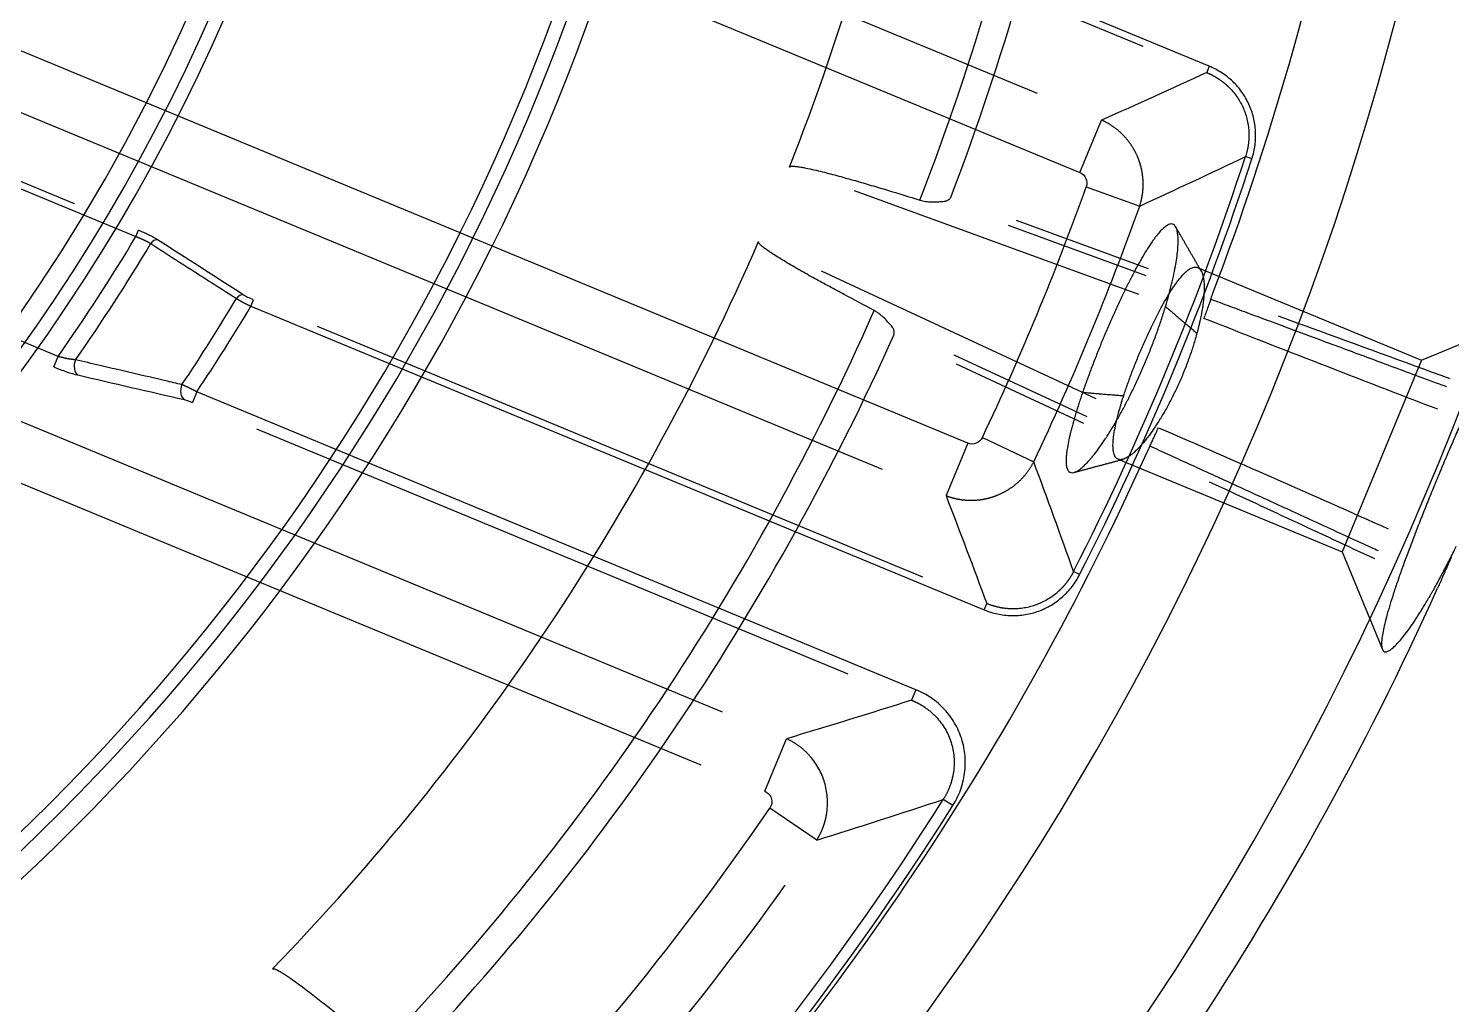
# Model space of a CAD drawing. Header units: millimetres. Extents: x 18 to 755, y 19 to 576.
# Drawn here: x 228.3 to 290, y 176.3 to 218.6 of the extents above; entities that cross this region are included whole.
import ezdxf

# ---------------------------------------------------------------- set-up
doc = ezdxf.new("R2010")
doc.units = ezdxf.units.MM
doc.layers.add('1', color=7, linetype='Continuous', true_color=0xffffff)

msp = doc.modelspace()

# ---------------------------------------------------------------- linework, layer by layer
at = {"layer": '1', "color": 7, "lineweight": -3}
for p, q in [((272.059, 215.778), (217.794, 238.256)), ((214.08, 237.13), (273.888, 212.355)), ((279.5, 216.964), (247.72, 230.128)), ((250.379, 228.707), (276.615, 217.839)), ((269.029, 200.626), (209.221, 225.4)), ((211.051, 221.978), (265.316, 199.499)), ((230.315, 211.004), (212.001, 218.59)), ((211.888, 218.317), (232.974, 209.583)), ((279.5, 216.964), (279.387, 216.691)), ((273.888, 212.355), (274.83, 214.63)), ((281.347, 212.956), (281.066, 213.047)), ((229.598, 204.387), (211.468, 211.897)), ((274.163, 211.735), (276.482, 210.907)), ((276.443, 207.066), (264.115, 211.563)), ((232.974, 209.583), (233.087, 209.856)), ((270.774, 210.076), (276.746, 207.897)), ((271.128, 210.287), (276.854, 208.197)), ((262.681, 208.1), (274.578, 202.563)), ((278.991, 208.243), (288.695, 204.224)), ((258.401, 188.961), (214.761, 207.038)), ((237.959, 206.563), (238.072, 206.836)), ((279.672, 207.169), (279.672, 207.169)), ((237.959, 206.563), (269.739, 193.399)), ((211.047, 205.912), (257.459, 186.686)), ((267.08, 194.82), (240.844, 205.688)), ((288.695, 204.224), (292.922, 205.975)), ((229.41, 203.932), (229.598, 204.387)), ((274.204, 201.761), (268.44, 204.443)), ((288.695, 204.224), (285.251, 195.909)), ((274.068, 201.472), (268.542, 204.044)), ((235.612, 202.85), (235.424, 202.395)), ((266.785, 189.937), (235.612, 202.85)), ((238.195, 201.247), (263.825, 190.631)), ((269.029, 200.626), (268.087, 198.351)), ((269.663, 200.87), (271.888, 199.816)), ((275.547, 199.929), (285.251, 195.909)), ((276.788, 200.206), (276.788, 200.206)), ((285.251, 195.909), (287.001, 191.682)), ((273.878, 194.927), (273.615, 195.061)), ((269.739, 193.399), (269.852, 193.672)), ((266.785, 189.937), (266.596, 189.483)), ((260.231, 185.538), (261.173, 187.813)), ((268.382, 184.915), (267.965, 185.177)), ((262.482, 183.417), (260.449, 184.805))]:
    msp.add_line(p, q, dxfattribs=at)
for radius, start, end in [(136.863, 270, 90), (129, 270, 90), (95.586, 270, 90), (94.686, 270, 90), (94.086, 270, 90), (80.914, 270, 38.78955), (80.314, 270, 38.78955), (79.414, 232.3649, 38.78955), (106, 338.44369, 359.05631), (111.791, 338.82797, 358.67203), (113, 339.14807, 358.35193), (125.094, 339.22625, 358.27375), (124.456, 333.01317, 341.98497), (124.752, 333.01317, 341.98497), (118.347, 334.65116, 340.34698), (120.809, 334.65116, 340.34698), (81.836, 324.81913, 329.15814), (82.543, 325.03886, 329.19178), (106, 315.94369, 336.55631), (86.957, 326.19952, 329.11044), (87.664, 326.26289, 329.13427), (111.791, 316.32797, 336.17203), (113, 316.64807, 335.85193), (125.094, 316.72625, 335.77375), (139, 316.79924, 335.70076), (124.427, 302.23044, 327.76956), (124.92, 302.23044, 327.76956), (118.347, 304.32387, 325.67613), (120.809, 304.32387, 324.54213)]:
    msp.add_arc((162.711, 251.538), radius, start, end, dxfattribs=at)
for centre, major_axis, ratio, start_param, end_param in [((233.797, 209.169), (0.162, 0.253), 0.706921, 0.248047, 1.593699), ((237.516, 206.786), (0.162, 0.253), 0.706939, 0.248054, 1.592545), ((230.648, 204.036), (0.113, 0.487), 0.680219, 1.304161, 2.902421), ((235.264, 202.966), (0.113, 0.487), 0.68293, 1.317125, 2.901578)]:
    msp.add_ellipse(centre, major_axis=major_axis, ratio=ratio, start_param=start_param, end_param=end_param, dxfattribs=at)
for points, degree in [([(279.387, 216.691), (277.882, 215.997), (276.364, 215.31), (274.83, 214.63)], 3), ([(276.482, 210.907), (278.025, 211.614), (279.553, 212.328), (281.066, 213.047)], 3), ([(279.149, 208.088), (278.593, 209.046), (278.038, 210.011)], 2), ([(237.629, 207.059), (236.389, 207.853), (235.15, 208.648), (233.91, 209.442)], 3), ([(238.072, 206.836), (237.901, 206.907), (237.739, 206.988), (237.629, 207.059)], 3), ([(277.601, 206.548), (278.963, 205.394)], 1), ([(289.404, 202.093), (286.018, 203.393), (282.636, 204.705), (279.261, 206.037)], 3), ([(230.459, 203.581), (232.001, 203.223), (233.539, 202.867), (235.076, 202.512)], 3), ([(235.076, 202.512), (235.173, 202.489), (235.298, 202.447), (235.424, 202.395)], 3), ([(274.009, 202.829), (275.788, 202.683)], 1), ([(277.298, 201.297), (280.626, 199.853), (283.945, 198.39), (287.259, 196.914)], 3), ([(273.623, 199.353), (274.7, 199.643), (275.769, 199.927)], 2), ([(273.615, 195.061), (273.054, 196.64), (272.479, 198.224), (271.888, 199.816)], 3), ([(286.677, 195.605), (284.287, 196.717), (281.898, 197.829), (279.508, 198.94)], 3), ([(268.087, 198.351), (268.691, 196.786), (269.278, 195.226), (269.852, 193.672)], 3), ([(266.596, 189.483), (264.812, 188.915), (263.005, 188.358), (261.173, 187.813)], 3), ([(262.482, 183.417), (264.335, 183.993), (266.162, 184.581), (267.965, 185.177)], 3)]:
    msp.add_open_spline(points, degree=degree, dxfattribs=at)
for points, knots in [([(279.387, 216.691), (279.395, 216.687), (279.41, 216.681), (279.434, 216.671), (279.457, 216.661), (279.481, 216.65), (279.504, 216.64), (279.527, 216.629), (279.55, 216.618), (279.573, 216.607), (279.595, 216.596), (279.618, 216.584), (279.64, 216.573), (279.662, 216.561), (279.684, 216.549), (279.706, 216.537), (279.727, 216.525), (279.749, 216.513), (279.77, 216.5), (279.791, 216.488), (279.812, 216.475), (279.833, 216.462), (279.854, 216.449), (279.874, 216.436), (279.894, 216.423), (279.915, 216.41), (279.935, 216.396), (279.954, 216.383), (279.974, 216.369), (279.993, 216.355), (280.012, 216.341), (280.032, 216.327), (280.05, 216.313), (280.069, 216.299), (280.087, 216.285), (280.106, 216.271), (280.124, 216.256), (280.142, 216.242), (280.16, 216.227), (280.177, 216.212), (280.194, 216.198), (280.212, 216.183), (280.228, 216.168), (280.245, 216.153), (280.262, 216.138), (280.278, 216.123), (280.294, 216.108), (280.373, 216.034), (280.506, 215.894), (280.678, 215.676), (280.827, 215.445), (280.953, 215.203), (281.055, 214.95), (281.134, 214.686), (281.188, 214.414), (281.208, 214.213), (281.214, 214.087), (281.215, 214.039), (281.216, 213.989), (281.215, 213.94), (281.214, 213.889), (281.212, 213.839), (281.209, 213.788), (281.206, 213.736), (281.201, 213.684), (281.195, 213.632), (281.189, 213.58), (281.181, 213.527), (281.172, 213.474), (281.163, 213.421), (281.152, 213.368), (281.14, 213.315), (281.127, 213.261), (281.114, 213.208), (281.099, 213.154), (281.083, 213.101), (281.071, 213.065), (281.066, 213.047)], [0, 0, 0, 0, 0.005809, 0.011607, 0.017393, 0.023167, 0.028928, 0.034677, 0.040413, 0.046136, 0.051845, 0.05754, 0.06322, 0.068886, 0.074536, 0.080171, 0.085791, 0.091394, 0.096981, 0.102551, 0.108104, 0.11364, 0.119158, 0.124658, 0.130139, 0.135602, 0.141046, 0.146471, 0.151876, 0.157261, 0.162626, 0.167971, 0.173295, 0.178598, 0.183879, 0.189139, 0.194378, 0.199594, 0.204787, 0.209959, 0.215107, 0.220232, 0.225334, 0.230412, 0.235466, 0.240496, 0.245502, 0.250483, 0.313708, 0.376574, 0.438826, 0.500224, 0.561607, 0.623859, 0.686739, 0.749991, 0.760912, 0.77195, 0.783101, 0.794364, 0.805735, 0.817213, 0.828793, 0.840475, 0.852253, 0.864126, 0.876089, 0.888141, 0.900278, 0.912495, 0.924791, 0.93716, 0.949601, 0.962109, 0.974681, 0.987312, 1, 1, 1, 1]), ([(281.347, 212.956), (281.41, 213.15), (281.454, 213.347), (281.507, 213.746), (281.515, 213.95), (281.493, 214.355), (281.463, 214.554), (281.366, 214.945), (281.298, 215.139), (281.129, 215.507), (281.028, 215.681), (280.794, 216.01), (280.659, 216.165), (280.367, 216.443), (280.21, 216.569), (279.87, 216.79), (279.688, 216.885), (279.5, 216.964)], [0, 0, 0, 0, 0.125, 0.125, 0.25, 0.25, 0.375, 0.375, 0.5, 0.5, 0.625, 0.625, 0.75, 0.75, 0.875, 0.875, 1, 1, 1, 1]), ([(276.482, 210.907), (276.485, 210.915), (276.491, 210.933), (276.499, 210.959), (276.507, 210.985), (276.515, 211.012), (276.522, 211.038), (276.529, 211.065), (276.537, 211.091), (276.543, 211.118), (276.55, 211.144), (276.556, 211.171), (276.562, 211.198), (276.568, 211.225), (276.574, 211.252), (276.579, 211.279), (276.584, 211.306), (276.589, 211.333), (276.594, 211.36), (276.598, 211.387), (276.602, 211.414), (276.606, 211.441), (276.609, 211.469), (276.613, 211.496), (276.616, 211.523), (276.619, 211.55), (276.621, 211.578), (276.624, 211.605), (276.626, 211.632), (276.627, 211.659), (276.629, 211.686), (276.63, 211.714), (276.631, 211.741), (276.632, 211.768), (276.633, 211.795), (276.633, 211.822), (276.633, 211.849), (276.633, 211.876), (276.633, 211.903), (276.632, 211.93), (276.632, 211.957), (276.63, 211.984), (276.629, 212.011), (276.628, 212.037), (276.626, 212.064), (276.624, 212.091), (276.622, 212.117), (276.619, 212.144), (276.616, 212.17), (276.614, 212.196), (276.61, 212.222), (276.607, 212.249), (276.604, 212.275), (276.6, 212.3), (276.596, 212.326), (276.592, 212.352), (276.587, 212.378), (276.583, 212.403), (276.578, 212.429), (276.573, 212.454), (276.568, 212.479), (276.562, 212.504), (276.557, 212.529), (276.551, 212.554), (276.545, 212.579), (276.539, 212.603), (276.532, 212.628), (276.526, 212.652), (276.519, 212.676), (276.512, 212.7), (276.505, 212.724), (276.498, 212.748), (276.49, 212.772), (276.483, 212.795), (276.475, 212.818), (276.467, 212.842), (276.459, 212.865), (276.451, 212.888), (276.443, 212.91), (276.434, 212.933), (276.426, 212.955), (276.417, 212.978), (276.408, 213), (276.399, 213.022), (276.39, 213.043), (276.38, 213.065), (276.368, 213.093), (276.353, 213.126), (276.334, 213.166), (276.315, 213.205), (276.295, 213.245), (276.274, 213.285), (276.253, 213.324), (276.231, 213.364), (276.208, 213.403), (276.184, 213.442), (276.16, 213.482), (276.134, 213.521), (276.108, 213.56), (276.082, 213.598), (276.054, 213.637), (276.026, 213.675), (275.997, 213.713), (275.968, 213.751), (275.937, 213.788), (275.906, 213.825), (275.875, 213.862), (275.842, 213.899), (275.809, 213.935), (275.775, 213.97), (275.74, 214.006), (275.705, 214.04), (275.669, 214.075), (275.632, 214.108), (275.595, 214.142), (275.557, 214.174), (275.518, 214.207), (275.479, 214.238), (275.439, 214.269), (275.399, 214.299), (275.358, 214.329), (275.317, 214.358), (275.275, 214.387), (275.232, 214.414), (275.189, 214.441), (275.146, 214.467), (275.102, 214.493), (275.058, 214.518), (275.013, 214.542), (274.968, 214.565), (274.922, 214.588), (274.877, 214.609), (274.846, 214.623), (274.83, 214.63)], [0, 0, 0, 0, 0.006177, 0.012357, 0.018539, 0.024722, 0.030908, 0.037094, 0.043281, 0.049469, 0.055656, 0.061844, 0.068031, 0.074216, 0.080401, 0.086583, 0.092764, 0.098942, 0.105117, 0.11129, 0.117458, 0.123623, 0.129783, 0.135939, 0.14209, 0.148236, 0.154376, 0.16051, 0.166637, 0.172758, 0.178872, 0.184979, 0.191077, 0.197168, 0.20325, 0.209323, 0.215387, 0.221442, 0.227486, 0.233521, 0.239545, 0.245559, 0.251561, 0.257552, 0.263531, 0.269498, 0.275452, 0.281394, 0.287323, 0.293238, 0.29914, 0.305028, 0.310901, 0.31676, 0.322604, 0.328434, 0.334247, 0.340045, 0.345828, 0.351593, 0.357343, 0.363076, 0.368791, 0.37449, 0.38017, 0.385833, 0.391478, 0.397105, 0.402714, 0.408303, 0.413874, 0.419425, 0.424957, 0.430469, 0.435962, 0.441434, 0.446887, 0.452318, 0.457729, 0.46312, 0.468489, 0.473837, 0.479163, 0.484468, 0.489751, 0.495013, 0.500252, 0.509941, 0.519704, 0.529542, 0.539452, 0.549434, 0.559485, 0.569606, 0.579795, 0.59005, 0.60037, 0.610753, 0.621198, 0.631704, 0.642269, 0.652891, 0.663569, 0.6743, 0.685083, 0.695917, 0.706799, 0.717728, 0.728702, 0.739718, 0.750775, 0.76187, 0.773003, 0.784169, 0.795369, 0.806598, 0.817856, 0.82914, 0.840447, 0.851777, 0.863125, 0.874491, 0.885872, 0.897265, 0.908669, 0.92008, 0.931498, 0.942919, 0.954342, 0.965763, 0.977182, 0.988595, 1, 1, 1, 1]), ([(261.297, 212.592), (261.298, 212.595), (261.3, 212.598), (261.305, 212.604), (261.308, 212.607), (261.315, 212.611), (261.318, 212.613), (261.325, 212.617), (261.329, 212.618), (261.34, 212.622), (261.347, 212.624), (261.362, 212.627), (261.37, 212.628), (261.393, 212.631), (261.408, 212.632), (261.439, 212.633), (261.454, 212.633), (261.5, 212.632), (261.53, 212.629), (261.591, 212.624), (261.622, 212.62), (261.713, 212.608), (261.773, 212.599), (261.894, 212.577), (261.954, 212.566), (262.134, 212.53), (262.253, 212.503), (262.491, 212.448), (262.61, 212.419), (262.966, 212.33), (263.202, 212.268), (263.674, 212.139), (263.91, 212.074), (264.38, 211.939), (264.615, 211.871), (265.085, 211.733), (265.319, 211.663), (266.021, 211.451), (266.489, 211.307), (266.956, 211.162)], [0, 0, 0, 0, 0.001953, 0.001953, 0.003906, 0.003906, 0.005859, 0.005859, 0.007812, 0.007812, 0.011719, 0.011719, 0.015625, 0.015625, 0.023437, 0.023437, 0.03125, 0.03125, 0.046875, 0.046875, 0.0625, 0.0625, 0.09375, 0.09375, 0.125, 0.125, 0.1875, 0.1875, 0.25, 0.25, 0.375, 0.375, 0.5, 0.5, 0.625, 0.625, 0.75, 0.75, 1, 1, 1, 1]), ([(273.888, 212.355), (274.005, 212.307), (274.1, 212.215), (274.201, 211.987), (274.206, 211.854), (274.163, 211.735)], [0, 0, 0, 0, 0.5, 0.5, 1, 1, 1, 1]), ([(266.956, 211.162), (267.04, 211.136), (267.124, 211.119), (267.292, 211.096), (267.376, 211.091), (267.502, 211.088), (267.544, 211.088), (267.628, 211.089), (267.67, 211.09), (267.794, 211.095), (267.875, 211.099), (267.955, 211.105)], [0, 0, 0, 0, 0.25, 0.25, 0.5, 0.5, 0.625, 0.625, 0.75, 0.75, 1, 1, 1, 1]), ([(267.955, 211.105), (267.991, 211.107), (268.026, 211.112), (268.077, 211.124), (268.093, 211.129), (268.127, 211.14), (268.143, 211.147), (268.175, 211.164), (268.191, 211.173), (268.213, 211.189), (268.221, 211.194), (268.235, 211.207), (268.242, 211.213), (268.261, 211.233), (268.273, 211.247), (268.289, 211.271), (268.294, 211.28), (268.302, 211.297), (268.306, 211.306), (268.31, 211.315)], [0, 0, 0, 0, 0.25, 0.25, 0.375, 0.375, 0.5, 0.5, 0.625, 0.625, 0.6875, 0.6875, 0.75, 0.75, 0.875, 0.875, 0.9375, 0.9375, 1, 1, 1, 1]), ([(233.91, 209.442), (233.808, 209.508), (233.682, 209.578), (233.401, 209.719), (233.246, 209.79), (233.087, 209.856)], [0, 0, 0, 0, 0.5, 0.5, 1, 1, 1, 1]), ([(277.601, 206.548), (277.652, 206.718), (277.699, 206.883), (277.787, 207.205), (277.828, 207.361), (277.901, 207.665), (277.935, 207.813), (277.972, 207.991), (277.979, 208.027), (277.993, 208.097), (278, 208.132), (278.02, 208.235), (278.032, 208.303), (278.066, 208.499), (278.085, 208.623), (278.115, 208.859), (278.127, 208.97), (278.139, 209.127), (278.142, 209.178), (278.146, 209.276), (278.148, 209.323), (278.149, 209.459), (278.146, 209.541), (278.133, 209.69), (278.124, 209.757), (278.097, 209.874), (278.081, 209.925), (278.051, 209.989), (278.04, 210.008), (278.017, 210.042), (278.004, 210.057), (277.965, 210.095), (277.935, 210.112), (277.87, 210.129), (277.835, 210.129), (277.777, 210.116), (277.747, 210.107), (277.715, 210.092), (277.694, 210.081), (277.683, 210.075), (277.627, 210.043), (277.58, 210.008), (277.481, 209.923), (277.429, 209.872), (277.321, 209.753), (277.264, 209.686), (277.19, 209.591), (277.175, 209.572), (277.144, 209.531), (277.129, 209.511), (277.082, 209.448), (277.051, 209.404), (276.956, 209.267), (276.891, 209.168), (276.757, 208.957), (276.689, 208.845), (276.583, 208.665), (276.53, 208.573), (276.476, 208.477), (276.439, 208.411), (276.421, 208.378), (276.329, 208.211), (276.255, 208.072), (276.105, 207.785), (276.029, 207.637), (275.877, 207.331), (275.8, 207.172), (275.703, 206.969), (275.683, 206.928), (275.644, 206.845), (275.625, 206.803), (275.566, 206.678), (275.527, 206.594), (275.411, 206.34), (275.334, 206.168), (275.181, 205.821), (275.105, 205.646), (274.992, 205.38), (274.954, 205.291), (274.898, 205.156), (274.879, 205.111), (274.842, 205.021), (274.823, 204.976), (274.731, 204.751), (274.659, 204.573), (274.519, 204.217), (274.451, 204.041), (274.318, 203.689), (274.253, 203.515), (274.174, 203.298), (274.159, 203.255), (274.128, 203.169), (274.082, 203.04), (274.038, 202.913), (274.009, 202.829)], [0, 0, 0, 0, 0.03125, 0.03125, 0.0625, 0.0625, 0.09375, 0.09375, 0.101563, 0.101563, 0.109375, 0.109375, 0.125, 0.125, 0.15625, 0.15625, 0.1875, 0.1875, 0.203125, 0.203125, 0.21875, 0.21875, 0.25, 0.25, 0.28125, 0.28125, 0.3125, 0.3125, 0.328125, 0.328125, 0.34375, 0.34375, 0.375, 0.375, 0.40625, 0.40625, 0.421875, 0.429688, 0.429688, 0.4375, 0.4375, 0.46875, 0.46875, 0.5, 0.5, 0.53125, 0.53125, 0.539063, 0.539063, 0.546875, 0.546875, 0.5625, 0.5625, 0.59375, 0.59375, 0.625, 0.625, 0.640625, 0.648438, 0.648438, 0.65625, 0.65625, 0.6875, 0.6875, 0.71875, 0.71875, 0.75, 0.75, 0.757813, 0.757813, 0.765625, 0.765625, 0.78125, 0.78125, 0.8125, 0.8125, 0.84375, 0.84375, 0.859375, 0.859375, 0.867188, 0.867188, 0.875, 0.875, 0.90625, 0.90625, 0.9375, 0.9375, 0.96875, 0.96875, 0.976563, 0.976563, 0.984375, 1, 1, 1, 1]), ([(232.974, 209.583), (232.979, 209.581), (232.989, 209.577), (233.003, 209.572), (233.018, 209.567), (233.032, 209.561), (233.046, 209.556), (233.061, 209.55), (233.075, 209.544), (233.089, 209.539), (233.103, 209.533), (233.117, 209.527), (233.131, 209.522), (233.145, 209.516), (233.159, 209.51), (233.173, 209.505), (233.186, 209.499), (233.2, 209.493), (233.213, 209.487), (233.227, 209.481), (233.24, 209.475), (233.253, 209.47), (233.266, 209.464), (233.279, 209.458), (233.292, 209.452), (233.305, 209.446), (233.317, 209.44), (233.33, 209.434), (233.342, 209.428), (233.355, 209.422), (233.367, 209.416), (233.379, 209.41), (233.391, 209.405), (233.402, 209.399), (233.414, 209.393), (233.425, 209.387), (233.437, 209.381), (233.448, 209.375), (233.459, 209.369), (233.47, 209.363), (233.481, 209.358), (233.491, 209.352), (233.502, 209.346), (233.512, 209.34), (233.522, 209.334), (233.532, 209.329), (233.542, 209.323), (233.552, 209.317), (233.561, 209.311), (233.571, 209.306), (233.58, 209.3), (233.589, 209.294), (233.598, 209.289), (233.607, 209.283), (233.612, 209.279), (233.615, 209.278)], [0, 0, 0, 0, 0.019721, 0.039404, 0.05905, 0.078658, 0.09823, 0.117765, 0.137263, 0.156725, 0.176152, 0.195542, 0.214898, 0.234218, 0.253504, 0.272755, 0.291972, 0.311155, 0.330305, 0.349421, 0.368504, 0.387555, 0.406574, 0.42556, 0.444515, 0.463438, 0.48233, 0.501191, 0.520022, 0.538823, 0.557593, 0.576334, 0.595047, 0.61373, 0.632384, 0.651011, 0.669609, 0.68818, 0.706724, 0.72524, 0.743731, 0.762195, 0.780633, 0.799046, 0.817433, 0.835796, 0.854134, 0.872448, 0.890738, 0.909005, 0.927249, 0.94547, 0.963668, 0.981845, 1, 1, 1, 1]), ([(233.615, 209.278), (233.734, 209.201), (233.853, 209.125), (234.449, 208.743), (234.925, 208.438), (236.046, 207.72), (236.69, 207.308), (237.334, 206.895)], [0, 0, 0, 0, 0.096089, 0.096089, 0.480447, 0.480447, 1, 1, 1, 1]), ([(264.973, 206.375), (264.54, 206.602), (264.108, 206.832), (263.461, 207.179), (263.246, 207.295), (262.816, 207.529), (262.602, 207.647), (262.174, 207.885), (261.961, 208.005), (261.536, 208.248), (261.325, 208.371), (261.01, 208.559), (260.906, 208.623), (260.698, 208.753), (260.595, 208.818), (260.442, 208.92), (260.392, 208.954), (260.291, 209.025), (260.242, 209.061), (260.169, 209.117), (260.145, 209.136), (260.098, 209.175), (260.075, 209.195), (260.042, 209.226), (260.031, 209.237), (260.01, 209.259), (260, 209.271), (259.986, 209.289), (259.981, 209.295), (259.973, 209.308), (259.969, 209.314), (259.964, 209.325), (259.963, 209.328), (259.96, 209.336), (259.959, 209.339), (259.958, 209.347), (259.958, 209.351), (259.958, 209.358), (259.959, 209.362), (259.961, 209.366)], [0, 0, 0, 0, 0.25, 0.25, 0.375, 0.375, 0.5, 0.5, 0.625, 0.625, 0.75, 0.75, 0.8125, 0.8125, 0.875, 0.875, 0.90625, 0.90625, 0.9375, 0.9375, 0.953125, 0.953125, 0.96875, 0.96875, 0.976563, 0.976563, 0.984375, 0.984375, 0.988281, 0.988281, 0.992188, 0.992188, 0.994141, 0.994141, 0.996094, 0.996094, 0.998047, 0.998047, 1, 1, 1, 1]), ([(275.788, 202.683), (275.842, 202.848), (275.899, 203.016), (276.019, 203.356), (276.082, 203.528), (276.165, 203.747), (276.182, 203.791), (276.216, 203.878), (276.233, 203.922), (276.285, 204.054), (276.319, 204.141), (276.425, 204.402), (276.497, 204.576), (276.608, 204.834), (276.646, 204.92), (276.703, 205.049), (276.722, 205.092), (276.76, 205.177), (276.78, 205.22), (276.876, 205.431), (276.953, 205.596), (277.108, 205.916), (277.186, 206.072), (277.284, 206.26), (277.303, 206.298), (277.343, 206.372), (277.362, 206.409), (277.421, 206.518), (277.46, 206.59), (277.576, 206.797), (277.652, 206.927), (277.801, 207.173), (277.875, 207.288), (277.966, 207.423), (277.984, 207.449), (278.02, 207.501), (278.074, 207.576), (278.126, 207.646), (278.229, 207.778), (278.295, 207.856), (278.391, 207.959), (278.423, 207.99), (278.469, 208.034), (278.484, 208.048), (278.515, 208.075), (278.53, 208.088), (278.604, 208.148), (278.66, 208.186), (278.765, 208.239), (278.815, 208.255), (278.885, 208.263), (278.907, 208.263), (278.94, 208.259), (278.95, 208.257), (278.971, 208.251), (278.981, 208.248), (278.991, 208.243)], [0, 0, 0, 0, 0.0625, 0.0625, 0.125, 0.125, 0.140625, 0.140625, 0.15625, 0.15625, 0.1875, 0.1875, 0.25, 0.25, 0.28125, 0.28125, 0.296875, 0.296875, 0.3125, 0.3125, 0.375, 0.375, 0.4375, 0.4375, 0.453125, 0.453125, 0.46875, 0.46875, 0.5, 0.5, 0.5625, 0.5625, 0.625, 0.625, 0.640625, 0.640625, 0.65625, 0.6875, 0.6875, 0.75, 0.75, 0.78125, 0.78125, 0.796875, 0.796875, 0.8125, 0.8125, 0.875, 0.875, 0.9375, 0.9375, 0.96875, 0.96875, 0.984375, 0.984375, 1, 1, 1, 1]), ([(278.991, 208.243), (279.037, 208.224), (279.078, 208.191), (279.148, 208.097), (279.178, 208.036), (279.208, 207.942), (279.217, 207.913), (279.224, 207.881), (279.229, 207.86), (279.232, 207.849), (279.243, 207.794), (279.251, 207.746), (279.269, 207.595), (279.276, 207.483), (279.276, 207.296), (279.274, 207.231), (279.269, 207.129), (279.267, 207.094), (279.262, 207.023), (279.26, 206.986), (279.243, 206.802), (279.224, 206.646), (279.172, 206.316), (279.14, 206.143), (279.091, 205.916), (279.081, 205.87), (279.059, 205.777), (279.048, 205.73), (279.014, 205.588), (278.989, 205.492), (278.963, 205.394)], [0, 0, 0, 0, 0.125, 0.125, 0.25, 0.25, 0.28125, 0.296875, 0.296875, 0.3125, 0.3125, 0.375, 0.375, 0.5, 0.5, 0.5625, 0.5625, 0.59375, 0.59375, 0.625, 0.625, 0.75, 0.75, 0.875, 0.875, 0.90625, 0.90625, 0.9375, 0.9375, 1, 1, 1, 1]), ([(237.334, 206.895), (237.337, 206.893), (237.344, 206.889), (237.354, 206.883), (237.364, 206.876), (237.375, 206.87), (237.385, 206.864), (237.396, 206.857), (237.407, 206.851), (237.418, 206.844), (237.43, 206.837), (237.442, 206.83), (237.453, 206.824), (237.465, 206.817), (237.478, 206.81), (237.49, 206.803), (237.502, 206.796), (237.515, 206.789), (237.528, 206.782), (237.541, 206.774), (237.554, 206.767), (237.568, 206.76), (237.581, 206.753), (237.595, 206.745), (237.609, 206.738), (237.623, 206.731), (237.637, 206.723), (237.651, 206.716), (237.665, 206.708), (237.68, 206.701), (237.694, 206.693), (237.709, 206.686), (237.724, 206.678), (237.739, 206.67), (237.754, 206.663), (237.77, 206.655), (237.785, 206.647), (237.8, 206.64), (237.816, 206.632), (237.831, 206.624), (237.847, 206.617), (237.863, 206.609), (237.879, 206.601), (237.895, 206.594), (237.911, 206.586), (237.927, 206.579), (237.943, 206.571), (237.954, 206.566), (237.959, 206.563)], [0, 0, 0, 0, 0.020771, 0.041583, 0.062437, 0.083331, 0.104266, 0.125243, 0.146262, 0.167322, 0.188424, 0.209568, 0.230755, 0.251983, 0.273255, 0.294568, 0.315925, 0.337325, 0.358768, 0.380254, 0.401783, 0.423356, 0.444973, 0.466633, 0.488338, 0.510086, 0.531879, 0.553716, 0.575598, 0.597525, 0.619496, 0.641512, 0.663574, 0.68568, 0.707832, 0.73003, 0.752273, 0.774562, 0.796897, 0.819278, 0.841705, 0.864179, 0.886699, 0.909265, 0.931879, 0.954539, 0.977246, 1, 1, 1, 1]), ([(279.565, 206.869), (279.546, 206.816), (279.525, 206.757), (279.478, 206.629), (279.453, 206.56), (279.4, 206.415), (279.373, 206.34), (279.317, 206.189), (279.289, 206.112), (279.261, 206.037)], [0, 0, 0, 0, 0.25, 0.25, 0.5, 0.5, 0.75, 0.75, 1, 1, 1, 1]), ([(279.565, 206.869), (279.568, 206.879), (279.572, 206.889), (279.579, 206.911), (279.583, 206.922), (279.596, 206.957), (279.604, 206.981), (279.618, 207.019), (279.623, 207.032), (279.633, 207.059), (279.637, 207.073), (279.652, 207.114), (279.662, 207.141), (279.672, 207.169)], [0, 0, 0, 0, 0.125, 0.125, 0.25, 0.25, 0.5, 0.5, 0.625, 0.625, 0.75, 0.75, 1, 1, 1, 1]), ([(279.565, 206.869), (279.837, 206.768), (280.393, 206.561), (281.241, 206.245), (282.121, 205.918), (283.031, 205.58), (283.972, 205.23), (284.943, 204.869), (285.946, 204.498), (286.979, 204.115), (288.043, 203.72), (288.982, 203.373), (289.565, 203.157), (289.784, 203.076)], [0, 0, 0, 0, 0.080058, 0.163122, 0.249192, 0.338269, 0.430351, 0.52544, 0.623534, 0.724635, 0.828742, 0.935855, 1, 1, 1, 1]), ([(265.72, 205.709), (265.667, 205.769), (265.613, 205.83), (265.502, 205.95), (265.445, 206.01), (265.324, 206.125), (265.261, 206.181), (265.175, 206.247), (265.158, 206.259), (265.123, 206.284), (265.105, 206.297), (265.05, 206.332), (265.012, 206.355), (264.973, 206.375)], [0, 0, 0, 0, 0.25, 0.25, 0.5, 0.5, 0.75, 0.75, 0.8125, 0.8125, 0.875, 0.875, 1, 1, 1, 1]), ([(274.009, 202.829), (273.951, 202.662), (273.897, 202.499), (273.795, 202.183), (273.747, 202.029), (273.657, 201.731), (273.605, 201.55), (273.558, 201.377), (273.54, 201.308), (273.531, 201.274), (273.505, 201.173), (273.488, 201.107), (273.442, 200.916), (273.415, 200.794), (273.369, 200.565), (273.35, 200.457), (273.327, 200.305), (273.321, 200.256), (273.312, 200.184), (273.31, 200.161), (273.305, 200.115), (273.295, 200.003), (273.292, 199.904), (273.294, 199.76), (273.299, 199.696), (273.318, 199.584), (273.332, 199.535), (273.354, 199.484), (273.359, 199.475), (273.368, 199.456), (273.384, 199.43), (273.402, 199.409), (273.44, 199.373), (273.47, 199.357), (273.536, 199.342), (273.573, 199.342), (273.635, 199.355), (273.656, 199.362), (273.69, 199.375), (273.701, 199.379), (273.724, 199.39), (273.736, 199.396), (273.796, 199.428), (273.848, 199.461), (273.956, 199.543), (274.014, 199.592), (274.134, 199.707), (274.198, 199.772), (274.281, 199.863), (274.297, 199.882), (274.331, 199.92), (274.349, 199.94), (274.4, 200.001), (274.505, 200.128), (274.614, 200.27), (274.764, 200.473), (274.84, 200.582), (274.957, 200.755), (275.017, 200.845), (275.077, 200.938), (275.117, 201.001), (275.138, 201.034), (275.239, 201.196), (275.321, 201.33), (275.485, 201.61), (275.568, 201.755), (275.733, 202.054), (275.816, 202.209), (275.92, 202.409), (275.941, 202.45), (275.983, 202.531), (276.004, 202.572), (276.066, 202.696), (276.107, 202.779), (276.23, 203.03), (276.31, 203.199), (276.469, 203.543), (276.547, 203.717), (276.662, 203.982), (276.7, 204.071), (276.756, 204.206), (276.775, 204.251), (276.812, 204.341), (276.831, 204.386), (276.922, 204.611), (276.993, 204.79), (277.129, 205.147), (277.194, 205.324), (277.32, 205.678), (277.38, 205.854), (277.466, 206.118), (277.494, 206.205), (277.549, 206.377), (277.575, 206.463), (277.601, 206.548)], [0, 0, 0, 0, 0.03125, 0.03125, 0.0625, 0.0625, 0.09375, 0.101563, 0.101563, 0.109375, 0.109375, 0.125, 0.125, 0.15625, 0.15625, 0.1875, 0.1875, 0.203125, 0.203125, 0.210938, 0.210938, 0.21875, 0.25, 0.25, 0.28125, 0.28125, 0.3125, 0.3125, 0.320313, 0.320313, 0.328125, 0.34375, 0.34375, 0.375, 0.375, 0.40625, 0.40625, 0.421875, 0.421875, 0.429688, 0.429688, 0.4375, 0.4375, 0.46875, 0.46875, 0.5, 0.5, 0.53125, 0.53125, 0.539063, 0.539063, 0.546875, 0.546875, 0.5625, 0.59375, 0.59375, 0.625, 0.625, 0.640625, 0.648438, 0.648438, 0.65625, 0.65625, 0.6875, 0.6875, 0.71875, 0.71875, 0.75, 0.75, 0.757813, 0.757813, 0.765625, 0.765625, 0.78125, 0.78125, 0.8125, 0.8125, 0.84375, 0.84375, 0.859375, 0.859375, 0.867188, 0.867188, 0.875, 0.875, 0.90625, 0.90625, 0.9375, 0.9375, 0.96875, 0.96875, 0.984375, 0.984375, 1, 1, 1, 1]), ([(282.491, 206.141), (282.96, 205.97), (283.429, 205.799), (285.905, 204.895), (287.912, 204.163), (289.918, 203.431)], [0, 0, 0, 0, 0.189502, 0.189502, 1, 1, 1, 1]), ([(265.822, 205.31), (265.83, 205.327), (265.836, 205.345), (265.842, 205.373), (265.844, 205.383), (265.846, 205.401), (265.847, 205.42), (265.846, 205.439), (265.844, 205.457), (265.843, 205.466), (265.839, 205.493), (265.834, 205.511), (265.823, 205.545), (265.817, 205.561), (265.801, 205.593), (265.793, 205.609), (265.765, 205.654), (265.744, 205.682), (265.72, 205.709)], [0, 0, 0, 0, 0.125, 0.125, 0.1875, 0.1875, 0.25, 0.3125, 0.3125, 0.375, 0.375, 0.5, 0.5, 0.625, 0.625, 0.75, 0.75, 1, 1, 1, 1]), ([(292.922, 205.975), (292.886, 205.96), (292.847, 205.936), (292.763, 205.868), (292.674, 205.781), (292.572, 205.656), (292.491, 205.549), (292.464, 205.51), (292.421, 205.449), (292.406, 205.428), (292.377, 205.385), (292.362, 205.363), (292.287, 205.249), (292.162, 205.05), (291.96, 204.701), (291.816, 204.435), (291.704, 204.223), (291.666, 204.15), (291.608, 204.038), (291.588, 204), (291.549, 203.923), (291.529, 203.884), (291.429, 203.687), (291.267, 203.359), (291.099, 203.007), (290.928, 202.643), (290.84, 202.455), (290.707, 202.163), (290.662, 202.065), (290.594, 201.914), (290.571, 201.864), (290.526, 201.763), (290.503, 201.712), (290.389, 201.457), (290.206, 201.043), (290.022, 200.618), (289.836, 200.187), (289.744, 199.968), (289.627, 199.692), (289.604, 199.636), (289.557, 199.525), (289.487, 199.358), (289.418, 199.192), (289.28, 198.86), (289.099, 198.418), (288.922, 197.979), (288.791, 197.651), (288.747, 197.542), (288.683, 197.379), (288.661, 197.324), (288.619, 197.215), (288.597, 197.161), (288.492, 196.891), (288.41, 196.68), (288.251, 196.265), (288.098, 195.858), (287.954, 195.466), (287.868, 195.227), (287.851, 195.179), (287.817, 195.085), (287.8, 195.037), (287.751, 194.898), (287.719, 194.806), (287.626, 194.537), (287.509, 194.191), (287.406, 193.871), (287.335, 193.642), (287.301, 193.529), (287.27, 193.42), (287.249, 193.349), (287.239, 193.313), (287.189, 193.139), (287.154, 193.008), (287.093, 192.763), (287.041, 192.534), (287.006, 192.339), (286.987, 192.205), (286.981, 192.162), (286.975, 192.101), (286.973, 192.081), (286.97, 192.043), (286.969, 192.024), (286.964, 191.934), (286.966, 191.808), (286.987, 191.718), (287.001, 191.682)], [0, 0, 0, 0, 0.03125, 0.03125, 0.0625, 0.09375, 0.09375, 0.109375, 0.109375, 0.117187, 0.117187, 0.125, 0.125, 0.15625, 0.1875, 0.21875, 0.21875, 0.234375, 0.234375, 0.242187, 0.242187, 0.25, 0.25, 0.28125, 0.3125, 0.3125, 0.34375, 0.34375, 0.359375, 0.359375, 0.367187, 0.367187, 0.375, 0.375, 0.40625, 0.4375, 0.4375, 0.46875, 0.46875, 0.476562, 0.476562, 0.484375, 0.5, 0.5, 0.53125, 0.5625, 0.5625, 0.578125, 0.578125, 0.585937, 0.585937, 0.59375, 0.59375, 0.625, 0.625, 0.65625, 0.6875, 0.6875, 0.695312, 0.695312, 0.703125, 0.703125, 0.71875, 0.71875, 0.75, 0.78125, 0.78125, 0.796875, 0.804687, 0.804687, 0.8125, 0.8125, 0.84375, 0.84375, 0.875, 0.90625, 0.90625, 0.921875, 0.921875, 0.929687, 0.929687, 0.9375, 0.9375, 0.96875, 1, 1, 1, 1]), ([(278.963, 205.394), (278.917, 205.226), (278.868, 205.055), (278.759, 204.709), (278.701, 204.534), (278.622, 204.313), (278.606, 204.268), (278.574, 204.179), (278.524, 204.047), (278.473, 203.915), (278.368, 203.652), (278.295, 203.478), (278.181, 203.219), (278.142, 203.133), (278.083, 203.005), (278.063, 202.962), (278.022, 202.877), (278.002, 202.835), (277.9, 202.626), (277.817, 202.464), (277.648, 202.149), (277.562, 201.997), (277.454, 201.813), (277.432, 201.776), (277.388, 201.704), (277.366, 201.668), (277.301, 201.562), (277.257, 201.494), (277.127, 201.294), (277.041, 201.169), (276.913, 200.992), (276.871, 200.935), (276.808, 200.853), (276.787, 200.826), (276.745, 200.772), (276.724, 200.746), (276.62, 200.619), (276.539, 200.527), (276.384, 200.361), (276.308, 200.287), (276.199, 200.19), (276.164, 200.16), (276.111, 200.119), (276.094, 200.106), (276.06, 200.081), (276.043, 200.069), (275.961, 200.013), (275.899, 199.978), (275.784, 199.929), (275.73, 199.915), (275.669, 199.909), (275.657, 199.909), (275.633, 199.909), (275.622, 199.91), (275.588, 199.915), (275.567, 199.92), (275.547, 199.929)], [0, 0, 0, 0, 0.0625, 0.0625, 0.125, 0.125, 0.140625, 0.140625, 0.15625, 0.1875, 0.1875, 0.25, 0.25, 0.28125, 0.28125, 0.296875, 0.296875, 0.3125, 0.3125, 0.375, 0.375, 0.4375, 0.4375, 0.453125, 0.453125, 0.46875, 0.46875, 0.5, 0.5, 0.5625, 0.5625, 0.59375, 0.59375, 0.609375, 0.609375, 0.625, 0.625, 0.6875, 0.6875, 0.75, 0.75, 0.78125, 0.78125, 0.796875, 0.796875, 0.8125, 0.8125, 0.875, 0.875, 0.9375, 0.9375, 0.953125, 0.953125, 0.96875, 0.96875, 1, 1, 1, 1]), ([(230.358, 204.239), (230.354, 204.239), (230.345, 204.24), (230.331, 204.241), (230.317, 204.242), (230.304, 204.243), (230.289, 204.245), (230.275, 204.246), (230.261, 204.248), (230.247, 204.25), (230.232, 204.251), (230.217, 204.253), (230.202, 204.255), (230.188, 204.257), (230.172, 204.259), (230.157, 204.262), (230.142, 204.264), (230.127, 204.266), (230.111, 204.269), (230.095, 204.271), (230.08, 204.274), (230.064, 204.277), (230.048, 204.28), (230.032, 204.282), (230.016, 204.285), (229.995, 204.289), (229.97, 204.294), (229.939, 204.3), (229.909, 204.307), (229.878, 204.313), (229.847, 204.32), (229.816, 204.328), (229.785, 204.336), (229.754, 204.344), (229.723, 204.352), (229.692, 204.36), (229.66, 204.369), (229.629, 204.378), (229.609, 204.384), (229.598, 204.387)], [0, 0, 0, 0, 0.020849, 0.041697, 0.062546, 0.083393, 0.104241, 0.125088, 0.145935, 0.166781, 0.187627, 0.208473, 0.229318, 0.250163, 0.271007, 0.291851, 0.312695, 0.333538, 0.354381, 0.375223, 0.396065, 0.416907, 0.437748, 0.458588, 0.479428, 0.500268, 0.538954, 0.577595, 0.616191, 0.654744, 0.693255, 0.731726, 0.770158, 0.808552, 0.846909, 0.885232, 0.92352, 0.961776, 1, 1, 1, 1]), ([(234.97, 203.163), (234.733, 203.218), (234.496, 203.273), (233.31, 203.549), (232.36, 203.771), (231.059, 204.075), (230.709, 204.157), (230.358, 204.239)], [0, 0, 0, 0, 0.154458, 0.154458, 0.772291, 0.772291, 1, 1, 1, 1]), ([(229.41, 203.932), (229.599, 203.854), (229.787, 203.783), (230.146, 203.663), (230.313, 203.615), (230.459, 203.581)], [0, 0, 0, 0, 0.5, 0.5, 1, 1, 1, 1]), ([(235.612, 202.85), (235.608, 202.853), (235.599, 202.857), (235.586, 202.864), (235.572, 202.872), (235.558, 202.879), (235.543, 202.887), (235.528, 202.894), (235.513, 202.902), (235.497, 202.911), (235.481, 202.919), (235.464, 202.927), (235.447, 202.936), (235.43, 202.945), (235.412, 202.954), (235.394, 202.963), (235.376, 202.972), (235.357, 202.981), (235.338, 202.991), (235.319, 203), (235.299, 203.01), (235.28, 203.02), (235.26, 203.029), (235.24, 203.039), (235.219, 203.049), (235.199, 203.059), (235.178, 203.069), (235.157, 203.079), (235.136, 203.089), (235.115, 203.098), (235.094, 203.108), (235.074, 203.118), (235.053, 203.127), (235.032, 203.136), (235.011, 203.145), (234.991, 203.154), (234.977, 203.16), (234.97, 203.163)], [0, 0, 0, 0, 0.018474, 0.037541, 0.057202, 0.077456, 0.098304, 0.119747, 0.141783, 0.164413, 0.187637, 0.211455, 0.235867, 0.260873, 0.286473, 0.312667, 0.339456, 0.366838, 0.394815, 0.423385, 0.45255, 0.482309, 0.512663, 0.54361, 0.575152, 0.607288, 0.640018, 0.673342, 0.70726, 0.741773, 0.77688, 0.812581, 0.848876, 0.885766, 0.92325, 0.961328, 1, 1, 1, 1]), ([(275.547, 199.929), (275.501, 199.948), (275.463, 199.98), (275.399, 200.071), (275.375, 200.129), (275.353, 200.219), (275.349, 200.237), (275.343, 200.267), (275.342, 200.277), (275.338, 200.297), (275.337, 200.308), (275.33, 200.361), (275.327, 200.406), (275.322, 200.551), (275.326, 200.659), (275.343, 200.839), (275.35, 200.902), (275.364, 201), (275.369, 201.034), (275.38, 201.103), (275.385, 201.138), (275.417, 201.316), (275.449, 201.467), (275.525, 201.786), (275.569, 201.954), (275.632, 202.175), (275.645, 202.22), (275.672, 202.311), (275.686, 202.356), (275.728, 202.495), (275.758, 202.588), (275.788, 202.683)], [0, 0, 0, 0, 0.125, 0.125, 0.25, 0.25, 0.28125, 0.28125, 0.296875, 0.296875, 0.3125, 0.3125, 0.375, 0.375, 0.5, 0.5, 0.5625, 0.5625, 0.59375, 0.59375, 0.625, 0.625, 0.75, 0.75, 0.875, 0.875, 0.90625, 0.90625, 0.9375, 0.9375, 1, 1, 1, 1]), ([(276.924, 200.495), (276.949, 200.547), (276.976, 200.605), (277.033, 200.728), (277.064, 200.794), (277.128, 200.932), (277.161, 201.003), (277.229, 201.149), (277.263, 201.223), (277.298, 201.297)], [0, 0, 0, 0, 0.25, 0.25, 0.5, 0.5, 0.75, 0.75, 1, 1, 1, 1]), ([(269.663, 200.87), (269.609, 200.756), (269.512, 200.665), (269.279, 200.576), (269.146, 200.578), (269.029, 200.626)], [0, 0, 0, 0, 0.5, 0.5, 1, 1, 1, 1]), ([(276.924, 200.495), (276.92, 200.485), (276.915, 200.476), (276.905, 200.455), (276.9, 200.444), (276.884, 200.411), (276.873, 200.387), (276.856, 200.351), (276.85, 200.338), (276.838, 200.313), (276.832, 200.299), (276.813, 200.26), (276.801, 200.233), (276.788, 200.206)], [0, 0, 0, 0, 0.125, 0.125, 0.25, 0.25, 0.5, 0.5, 0.625, 0.625, 0.75, 0.75, 1, 1, 1, 1]), ([(286.832, 195.951), (286.622, 196.047), (286.058, 196.307), (285.151, 196.724), (284.121, 197.197), (283.12, 197.657), (282.148, 198.103), (281.205, 198.535), (280.292, 198.953), (279.409, 199.358), (278.555, 199.749), (277.73, 200.127), (277.19, 200.374), (276.924, 200.495)], [0, 0, 0, 0, 0.063697, 0.170721, 0.274768, 0.375839, 0.473933, 0.569052, 0.661194, 0.75036, 0.83655, 0.919763, 1, 1, 1, 1]), ([(268.087, 198.351), (268.096, 198.348), (268.113, 198.341), (268.139, 198.332), (268.164, 198.323), (268.19, 198.314), (268.216, 198.305), (268.242, 198.296), (268.269, 198.288), (268.295, 198.28), (268.321, 198.272), (268.348, 198.264), (268.374, 198.257), (268.401, 198.25), (268.427, 198.243), (268.454, 198.236), (268.481, 198.23), (268.508, 198.223), (268.534, 198.218), (268.561, 198.212), (268.588, 198.206), (268.615, 198.201), (268.642, 198.196), (268.669, 198.192), (268.696, 198.187), (268.723, 198.183), (268.75, 198.179), (268.777, 198.175), (268.804, 198.172), (268.832, 198.169), (268.859, 198.166), (268.886, 198.163), (268.913, 198.161), (268.94, 198.158), (268.967, 198.156), (268.994, 198.155), (269.021, 198.153), (269.048, 198.152), (269.075, 198.151), (269.102, 198.15), (269.129, 198.15), (269.156, 198.15), (269.182, 198.15), (269.209, 198.15), (269.236, 198.15), (269.263, 198.151), (269.289, 198.152), (269.316, 198.153), (269.342, 198.154), (269.369, 198.156), (269.395, 198.158), (269.421, 198.16), (269.447, 198.162), (269.473, 198.164), (269.499, 198.167), (269.525, 198.17), (269.551, 198.173), (269.577, 198.177), (269.602, 198.18), (269.628, 198.184), (269.653, 198.188), (269.679, 198.192), (269.704, 198.196), (269.729, 198.201), (269.754, 198.206), (269.779, 198.211), (269.803, 198.216), (269.828, 198.221), (269.853, 198.227), (269.877, 198.232), (269.901, 198.238), (269.925, 198.244), (269.949, 198.25), (269.973, 198.257), (269.997, 198.263), (270.02, 198.27), (270.044, 198.277), (270.067, 198.284), (270.09, 198.291), (270.113, 198.299), (270.136, 198.306), (270.159, 198.314), (270.181, 198.321), (270.204, 198.329), (270.226, 198.338), (270.248, 198.346), (270.276, 198.356), (270.31, 198.37), (270.351, 198.387), (270.391, 198.404), (270.432, 198.422), (270.472, 198.441), (270.513, 198.46), (270.554, 198.48), (270.594, 198.501), (270.635, 198.523), (270.675, 198.545), (270.715, 198.569), (270.755, 198.593), (270.795, 198.617), (270.835, 198.643), (270.875, 198.669), (270.914, 198.696), (270.953, 198.724), (270.992, 198.752), (271.031, 198.781), (271.069, 198.811), (271.107, 198.842), (271.145, 198.873), (271.182, 198.905), (271.219, 198.938), (271.256, 198.972), (271.292, 199.006), (271.327, 199.041), (271.362, 199.077), (271.397, 199.113), (271.431, 199.15), (271.464, 199.187), (271.497, 199.226), (271.529, 199.264), (271.561, 199.304), (271.592, 199.344), (271.623, 199.384), (271.652, 199.425), (271.682, 199.467), (271.71, 199.509), (271.738, 199.551), (271.765, 199.595), (271.791, 199.638), (271.816, 199.682), (271.841, 199.726), (271.865, 199.771), (271.88, 199.801), (271.888, 199.816)], [0, 0, 0, 0, 0.006177, 0.012356, 0.018538, 0.024721, 0.030906, 0.037092, 0.043279, 0.049466, 0.055654, 0.061841, 0.068027, 0.074213, 0.080397, 0.086579, 0.09276, 0.098938, 0.105113, 0.111285, 0.117453, 0.123618, 0.129778, 0.135934, 0.142085, 0.14823, 0.15437, 0.160504, 0.166631, 0.172752, 0.178866, 0.184972, 0.191071, 0.197161, 0.203243, 0.209316, 0.21538, 0.221435, 0.22748, 0.233514, 0.239538, 0.245552, 0.251554, 0.257545, 0.263524, 0.269491, 0.275445, 0.281387, 0.287316, 0.293231, 0.299133, 0.305021, 0.310895, 0.316754, 0.322598, 0.328427, 0.334241, 0.340039, 0.345822, 0.351588, 0.357337, 0.36307, 0.368786, 0.374484, 0.380165, 0.385829, 0.391474, 0.397101, 0.402709, 0.408299, 0.41387, 0.419421, 0.424953, 0.430466, 0.435959, 0.441431, 0.446884, 0.452316, 0.457727, 0.463118, 0.468487, 0.473835, 0.479162, 0.484467, 0.489751, 0.495012, 0.500252, 0.50994, 0.519703, 0.52954, 0.53945, 0.549431, 0.559483, 0.569603, 0.579791, 0.590046, 0.600365, 0.610748, 0.621193, 0.631699, 0.642263, 0.652885, 0.663562, 0.674294, 0.685077, 0.695911, 0.706793, 0.717721, 0.728695, 0.739711, 0.750768, 0.761863, 0.772996, 0.784163, 0.795362, 0.806592, 0.81785, 0.829134, 0.840441, 0.851771, 0.86312, 0.874486, 0.885867, 0.89726, 0.908664, 0.920077, 0.931495, 0.942916, 0.954339, 0.965762, 0.97718, 0.988594, 1, 1, 1, 1]), ([(287.001, 191.682), (287.016, 191.648), (287.034, 191.622), (287.079, 191.588), (287.132, 191.571), (287.201, 191.587), (287.278, 191.621), (287.32, 191.646), (287.379, 191.688), (287.391, 191.697), (287.415, 191.716), (287.452, 191.746), (287.491, 191.781), (287.571, 191.857), (287.684, 191.974), (287.811, 192.123), (287.944, 192.288), (288.014, 192.379), (288.105, 192.503), (288.124, 192.528), (288.161, 192.58), (288.18, 192.606), (288.237, 192.687), (288.275, 192.742), (288.392, 192.913), (288.553, 193.155), (288.721, 193.425), (288.894, 193.709), (288.983, 193.858), (289.096, 194.053), (289.119, 194.093), (289.164, 194.173), (289.187, 194.213), (289.257, 194.336), (289.303, 194.419), (289.442, 194.671), (289.629, 195.018), (289.819, 195.385), (290.009, 195.762), (290.105, 195.956), (290.201, 196.155)], [0, 0, 0, 0, 0.0625, 0.0625, 0.125, 0.1875, 0.1875, 0.25, 0.25, 0.265625, 0.265625, 0.28125, 0.3125, 0.3125, 0.375, 0.4375, 0.4375, 0.5, 0.5, 0.515625, 0.515625, 0.53125, 0.53125, 0.5625, 0.5625, 0.625, 0.6875, 0.6875, 0.75, 0.75, 0.765625, 0.765625, 0.78125, 0.78125, 0.8125, 0.8125, 0.875, 0.9375, 0.9375, 1, 1, 1, 1]), ([(289.557, 194.696), (289.569, 194.721), (289.593, 194.776), (289.623, 194.842), (289.646, 194.894), (289.654, 194.913), (289.671, 194.951), (289.68, 194.97), (289.706, 195.03), (289.743, 195.113), (289.783, 195.203), (289.809, 195.261), (289.814, 195.273), (289.825, 195.296), (289.841, 195.332), (289.856, 195.368), (289.888, 195.441), (289.91, 195.49), (289.943, 195.565), (289.954, 195.59), (289.976, 195.64), (289.987, 195.666), (289.999, 195.691)], [0, 0, 0, 0, 0.125, 0.25, 0.25, 0.3125, 0.3125, 0.375, 0.375, 0.5, 0.625, 0.625, 0.65625, 0.65625, 0.6875, 0.75, 0.75, 0.875, 0.875, 0.9375, 0.9375, 1, 1, 1, 1]), ([(269.739, 193.399), (269.927, 193.321), (270.12, 193.261), (270.514, 193.178), (270.716, 193.154), (271.122, 193.144), (271.323, 193.159), (271.72, 193.224), (271.919, 193.277), (272.299, 193.417), (272.48, 193.504), (272.826, 193.712), (272.992, 193.834), (273.292, 194.103), (273.429, 194.25), (273.676, 194.572), (273.786, 194.745), (273.878, 194.927)], [0, 0, 0, 0, 0.125, 0.125, 0.25, 0.25, 0.375, 0.375, 0.5, 0.5, 0.625, 0.625, 0.75, 0.75, 0.875, 0.875, 1, 1, 1, 1]), ([(273.615, 195.061), (273.611, 195.053), (273.604, 195.038), (273.592, 195.016), (273.58, 194.993), (273.568, 194.971), (273.555, 194.948), (273.543, 194.926), (273.53, 194.904), (273.517, 194.882), (273.504, 194.861), (273.491, 194.839), (273.478, 194.818), (273.464, 194.797), (273.451, 194.776), (273.437, 194.755), (273.423, 194.735), (273.41, 194.714), (273.395, 194.694), (273.381, 194.674), (273.367, 194.654), (273.353, 194.634), (273.338, 194.614), (273.323, 194.595), (273.309, 194.576), (273.294, 194.557), (273.279, 194.538), (273.264, 194.519), (273.249, 194.501), (273.233, 194.483), (273.218, 194.465), (273.203, 194.447), (273.187, 194.429), (273.172, 194.412), (273.156, 194.394), (273.14, 194.377), (273.124, 194.36), (273.109, 194.344), (273.093, 194.327), (273.077, 194.311), (273.061, 194.295), (273.045, 194.279), (273.028, 194.263), (273.012, 194.247), (272.996, 194.232), (272.98, 194.217), (272.964, 194.202), (272.884, 194.13), (272.734, 194.007), (272.503, 193.853), (272.261, 193.723), (272.009, 193.616), (271.749, 193.534), (271.48, 193.476), (271.204, 193.444), (271.002, 193.439), (270.877, 193.443), (270.828, 193.446), (270.779, 193.449), (270.73, 193.453), (270.68, 193.458), (270.629, 193.464), (270.579, 193.471), (270.528, 193.479), (270.476, 193.488), (270.425, 193.497), (270.373, 193.508), (270.321, 193.52), (270.269, 193.533), (270.217, 193.546), (270.165, 193.561), (270.112, 193.577), (270.06, 193.594), (270.008, 193.612), (269.956, 193.631), (269.904, 193.651), (269.869, 193.665), (269.852, 193.672)], [0, 0, 0, 0, 0.00581, 0.011608, 0.017395, 0.02317, 0.028932, 0.034682, 0.040418, 0.046141, 0.051851, 0.057546, 0.063227, 0.068893, 0.074544, 0.080179, 0.085799, 0.091402, 0.096989, 0.102559, 0.108113, 0.113648, 0.119166, 0.124666, 0.130148, 0.13561, 0.141054, 0.146479, 0.151884, 0.157269, 0.162634, 0.167978, 0.173302, 0.178605, 0.183886, 0.189146, 0.194383, 0.199599, 0.204792, 0.209963, 0.215111, 0.220235, 0.225337, 0.230414, 0.235468, 0.240497, 0.245503, 0.250483, 0.313717, 0.376586, 0.438835, 0.500224, 0.561617, 0.623872, 0.686748, 0.749991, 0.760914, 0.771952, 0.783105, 0.794369, 0.805741, 0.817219, 0.828801, 0.840482, 0.852261, 0.864134, 0.876098, 0.88815, 0.900286, 0.912503, 0.924798, 0.937167, 0.949607, 0.962113, 0.974684, 0.987314, 1, 1, 1, 1]), ([(289.557, 194.696), (289.549, 194.678), (289.54, 194.657), (289.523, 194.619), (289.516, 194.605), (289.504, 194.576), (289.49, 194.546), (289.476, 194.514), (289.464, 194.489), (289.461, 194.48), (289.453, 194.463), (289.449, 194.455), (289.437, 194.429), (289.429, 194.411), (289.413, 194.375), (289.405, 194.357), (289.397, 194.339)], [0, 0, 0, 0, 0.25, 0.25, 0.375, 0.375, 0.5, 0.625, 0.625, 0.6875, 0.6875, 0.75, 0.75, 0.875, 0.875, 1, 1, 1, 1]), ([(266.596, 189.483), (266.606, 189.479), (266.623, 189.471), (266.65, 189.46), (266.677, 189.449), (266.703, 189.437), (266.729, 189.425), (266.755, 189.413), (266.78, 189.401), (266.805, 189.388), (266.83, 189.376), (266.854, 189.363), (266.879, 189.351), (266.903, 189.338), (266.926, 189.325), (266.949, 189.312), (266.973, 189.299), (266.995, 189.285), (267.018, 189.272), (267.04, 189.259), (267.062, 189.245), (267.083, 189.232), (267.104, 189.218), (267.125, 189.205), (267.146, 189.191), (267.205, 189.151), (267.301, 189.081), (267.428, 188.978), (267.547, 188.871), (267.698, 188.718), (267.872, 188.511), (268.053, 188.239), (268.199, 187.953), (268.312, 187.656), (268.391, 187.349), (268.436, 187.031), (268.446, 186.705), (268.423, 186.436), (268.387, 186.224), (268.352, 186.067), (268.308, 185.91), (268.267, 185.791), (268.237, 185.711), (268.22, 185.668), (268.202, 185.625), (268.183, 185.581), (268.163, 185.537), (268.142, 185.493), (268.12, 185.449), (268.097, 185.404), (268.072, 185.359), (268.047, 185.313), (268.021, 185.268), (267.994, 185.223), (267.975, 185.192), (267.965, 185.177)], [0, 0, 0, 0, 0.005659, 0.011286, 0.016878, 0.022437, 0.02796, 0.033448, 0.038899, 0.044313, 0.049689, 0.055026, 0.060325, 0.065584, 0.070802, 0.075979, 0.081115, 0.086208, 0.091258, 0.096265, 0.101228, 0.106146, 0.111019, 0.115846, 0.120626, 0.12536, 0.157659, 0.189335, 0.220311, 0.250518, 0.314126, 0.377185, 0.439354, 0.500319, 0.561196, 0.623295, 0.686301, 0.749876, 0.780092, 0.811087, 0.842791, 0.875128, 0.88387, 0.892769, 0.901823, 0.911026, 0.920377, 0.929871, 0.939504, 0.949273, 0.959173, 0.9692, 0.979349, 0.989618, 1, 1, 1, 1]), ([(268.382, 184.915), (268.516, 185.129), (268.627, 185.353), (268.798, 185.821), (268.86, 186.069), (268.927, 186.564), (268.933, 186.813), (268.891, 187.315), (268.841, 187.563), (268.691, 188.038), (268.587, 188.27), (268.334, 188.703), (268.185, 188.903), (267.843, 189.271), (267.651, 189.436), (267.24, 189.72), (267.019, 189.841), (266.785, 189.937)], [0, 0, 0, 0, 0.125, 0.125, 0.25, 0.25, 0.375, 0.375, 0.5, 0.5, 0.625, 0.625, 0.75, 0.75, 0.875, 0.875, 1, 1, 1, 1]), ([(262.482, 183.417), (262.487, 183.425), (262.497, 183.44), (262.511, 183.463), (262.525, 183.485), (262.538, 183.508), (262.552, 183.531), (262.565, 183.554), (262.578, 183.577), (262.59, 183.601), (262.603, 183.624), (262.615, 183.647), (262.627, 183.67), (262.639, 183.694), (262.65, 183.717), (262.662, 183.74), (262.673, 183.764), (262.683, 183.787), (262.694, 183.811), (262.704, 183.834), (262.714, 183.858), (262.724, 183.881), (262.733, 183.905), (262.743, 183.928), (262.752, 183.952), (262.761, 183.975), (262.769, 183.998), (262.778, 184.022), (262.786, 184.045), (262.794, 184.068), (262.802, 184.091), (262.809, 184.115), (262.816, 184.138), (262.823, 184.161), (262.83, 184.184), (262.837, 184.207), (262.843, 184.23), (262.849, 184.252), (262.855, 184.275), (262.861, 184.298), (262.867, 184.32), (262.872, 184.343), (262.877, 184.365), (262.882, 184.387), (262.887, 184.409), (262.892, 184.431), (262.896, 184.453), (262.9, 184.475), (262.904, 184.497), (262.908, 184.518), (262.911, 184.54), (262.915, 184.561), (262.918, 184.582), (262.921, 184.603), (262.938, 184.726), (262.957, 184.952), (262.948, 185.281), (262.905, 185.603), (262.829, 185.915), (262.721, 186.218), (262.581, 186.51), (262.409, 186.79), (262.265, 186.974), (262.173, 187.078), (262.144, 187.111), (262.113, 187.143), (262.082, 187.176), (262.05, 187.208), (262.017, 187.241), (261.983, 187.273), (261.948, 187.305), (261.912, 187.337), (261.875, 187.368), (261.838, 187.4), (261.799, 187.431), (261.76, 187.462), (261.72, 187.492), (261.678, 187.522), (261.636, 187.552), (261.593, 187.581), (261.55, 187.609), (261.505, 187.637), (261.46, 187.664), (261.414, 187.691), (261.367, 187.717), (261.32, 187.742), (261.271, 187.766), (261.223, 187.79), (261.19, 187.805), (261.173, 187.813)], [0, 0, 0, 0, 0.005214, 0.010417, 0.015608, 0.020787, 0.025954, 0.031108, 0.036248, 0.041374, 0.046486, 0.051583, 0.056664, 0.06173, 0.066779, 0.071811, 0.076826, 0.081824, 0.086803, 0.091764, 0.096705, 0.101628, 0.10653, 0.111412, 0.116273, 0.121113, 0.125932, 0.130728, 0.135502, 0.140253, 0.144981, 0.149686, 0.154366, 0.159022, 0.163653, 0.168259, 0.17284, 0.177394, 0.181923, 0.186425, 0.1909, 0.195347, 0.199767, 0.204159, 0.208523, 0.212858, 0.217165, 0.221442, 0.225689, 0.229907, 0.234095, 0.238252, 0.242379, 0.246475, 0.250539, 0.313975, 0.377045, 0.439327, 0.500425, 0.561427, 0.623616, 0.6866, 0.749954, 0.758257, 0.766687, 0.775244, 0.783923, 0.792724, 0.801643, 0.810677, 0.819824, 0.829081, 0.838444, 0.847912, 0.857479, 0.867144, 0.876903, 0.886752, 0.896688, 0.906707, 0.916806, 0.92698, 0.937227, 0.947541, 0.957921, 0.96836, 0.978856, 0.989404, 1, 1, 1, 1]), ([(260.231, 185.538), (260.299, 185.51), (260.36, 185.467), (260.459, 185.36), (260.496, 185.294), (260.537, 185.155), (260.542, 185.08), (260.519, 184.935), (260.491, 184.866), (260.449, 184.805)], [0, 0, 0, 0, 0.25, 0.25, 0.5, 0.5, 0.75, 0.75, 1, 1, 1, 1]), ([(238.888, 177.829), (238.891, 177.832), (238.894, 177.834), (238.901, 177.838), (238.905, 177.839), (238.913, 177.84), (238.916, 177.841), (238.924, 177.841), (238.928, 177.841), (238.94, 177.841), (238.947, 177.84), (238.963, 177.837), (238.97, 177.835), (238.992, 177.829), (239.007, 177.824), (239.035, 177.813), (239.049, 177.807), (239.091, 177.788), (239.119, 177.774), (239.173, 177.746), (239.2, 177.731), (239.279, 177.685), (239.331, 177.653), (239.434, 177.587), (239.486, 177.554), (239.638, 177.452), (239.738, 177.382), (239.937, 177.239), (240.036, 177.167), (240.331, 176.949), (240.525, 176.801), (240.912, 176.501), (241.104, 176.35), (241.488, 176.046), (241.679, 175.893), (242.059, 175.586), (242.249, 175.432), (242.817, 174.967), (243.194, 174.656), (243.57, 174.343)], [0, 0, 0, 0, 0.001953, 0.001953, 0.003906, 0.003906, 0.005859, 0.005859, 0.007812, 0.007812, 0.011719, 0.011719, 0.015625, 0.015625, 0.023437, 0.023437, 0.03125, 0.03125, 0.046875, 0.046875, 0.0625, 0.0625, 0.09375, 0.09375, 0.125, 0.125, 0.1875, 0.1875, 0.25, 0.25, 0.375, 0.375, 0.5, 0.5, 0.625, 0.625, 0.75, 0.75, 1, 1, 1, 1])]:
    msp.add_open_spline(points, degree=3, knots=knots, dxfattribs=at)

doc.saveas('drawing.dxf')
